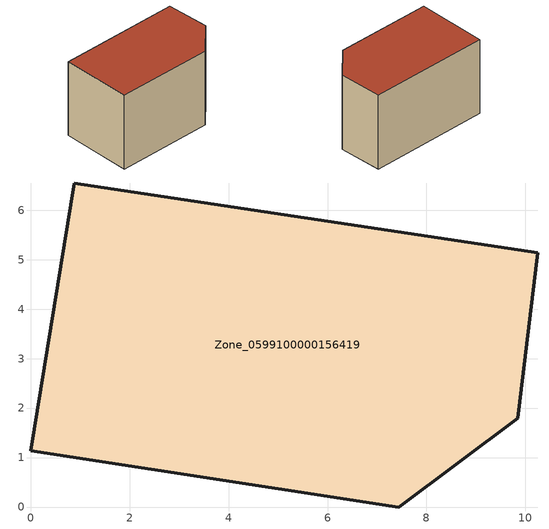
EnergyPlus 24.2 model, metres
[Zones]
Zone_0599100000156419
 floor ground (C_G): 0.88,6.55 10.25,5.14 9.85,1.79 7.44,0 0,1.14 z0
 wall outside (C_F): 10.25,5.14 0.88,6.55 0,1.14 7.44,0 9.85,1.79 10.25,5.14 z0:6
 roof outside (C_R): 9.85,1.79 10.25,5.14 0.88,6.55 0,1.14 7.44,0 z6
[BUILDING]
Pand.0599100000156419: North Axis=0; Terrain=City; Loads Convergence Tolerance Value=0.04; Temperature Convergence Tolerance Value=0.4; Solar Distribution=FullExterior; Maximum Number of Warmup Days=25; Minimum Number of Warmup Days=1
[Site:Location]
Rotterdam.The.Hague.AP_ZH_NLD Design_Conditions: Latitude=51.96; Longitude=4.45; Time Zone=1; Elevation=-4.5
[SITE:GROUNDTEMPERATURE:BUILDINGSURFACE]
18, 18, 18, 18, 18, 18, 18, 18, 18, 18, 18, 18
[MATERIAL] Thermal Absorptance=0.9; Solar Absorptance=0.7; Visible Absorptance=0.7
Name | Roughness | Thickness | Conductivity | Density | Specific Heat
G.D.1965 | MediumSmooth | 0.15 | 1 | 540 | 1210
F.D.1965 | Rough | 0.3 | 0.857143 | 1920 | 840
R.D.1965 | MediumRough | 0.2 | 0.08 | 1500 | 1000
[CONSTRUCTION]
C_G: G.D.1965
C_F: F.D.1965
C_R: R.D.1965
[ZONE]
Zone_0599100000156419: Type=1; Multiplier=1; Ceiling Height=Autocalculate; Volume=Autocalculate; Floor Area=autocalculate; Part of Total Floor Area=Yes
[ZONEINFILTRATION:DESIGNFLOWRATE]
Infil_Zone_0599100000156419: Zone or ZoneList or Space or SpaceList=Zone_0599100000156419; Schedule=AlwaysOn; Design Flow Rate Calculation Method=Flow/Area; Flow Rate per Floor Area=0.0042; Constant Term Coefficient=1; Temperature Term Coefficient=0; Velocity Term Coefficient=0; Velocity Squared Term Coefficient=0
[HVACTEMPLATE:ZONE:IDEALLOADSAIRSYSTEM]
Zone_0599100000156419: Maximum Heating Supply Air Temperature=50; Minimum Cooling Supply Air Temperature=13; Maximum Heating Supply Air Humidity Ratio=0.0156; Minimum Cooling Supply Air Humidity Ratio=0.0077; Heating Limit=NoLimit; Cooling Limit=NoLimit; Dehumidification Control Type=ConstantSensibleHeatRatio; Cooling Sensible Heat Ratio=0.7; Dehumidification Setpoint=60; Humidification Control Type=None; Humidification Setpoint=30; Outdoor Air Method=None; Outdoor Air Flow Rate per Person=0.00944; Outdoor Air Flow Rate per Zone Floor Area=0; Outdoor Air Flow Rate per Zone=0; Demand Controlled Ventilation Type=None; Outdoor Air Economizer Type=NoEconomizer; Heat Recovery Type=None; Sensible Heat Recovery Effectiveness=0.7; Latent Heat Recovery Effectiveness=0.65
[ZONECONTROL:THERMOSTAT]
ThermostatControl_Zone_0599100000156419: Zone or ZoneList=Zone_0599100000156419; Control Type Schedule=DualSetpointControlType; Control 1=Thermostat_Zone_0599100000156419; Temperature Difference Between Cutout And Setpoint=0
[THERMOSTATSETPOINT:DUALSETPOINT]
Thermostat_Zone_0599100000156419: Heating Setpoint Temperature Schedule=HeatingSetpoint_Zone_0599100000156419; Cooling Setpoint Temperature Schedule=CoolingSetpoint_Zone_0599100000156419
[SCHEDULE:COMPACT]
HeatingSetpoint_Zone_0599100000156419: Through: 12/31, For: AllDays, Until: 24:00, 21
CoolingSetpoint_Zone_0599100000156419: Through: 12/31, For: AllDays, Until: 24:00, 24
DualSetpointControlType: Through: 12/31, For: AllDays, Until: 24:00, 4
AlwaysOn: Through: 12/31, For: AllDays, Until: 24:00, 1
